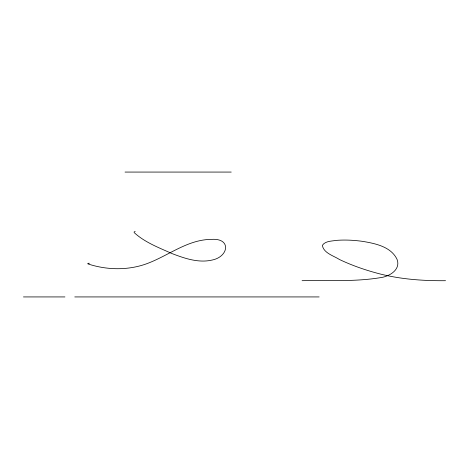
<?xml version="1.0" encoding="UTF-8"?>
<svg xmlns="http://www.w3.org/2000/svg" width="469" height="469" viewBox="0 0 469 469"><rect width="100%" height="100%" fill="white"/><g stroke="black" fill="none" stroke-linecap="round" stroke-linejoin="round"><path stroke-width="0.7" d="M135.219 231.569L134.163 231.838L134.169 232.589C144.769 242.379 158.844 247.65 171.853 253.512C184.598 258.39 198.58 263.273 212.34 260.002C228.79 256.578 231.457 237.976 211.542 239.372C188.679 239.454 170.059 254.386 149.693 262.576C130.271 270.595 107.776 270.443 87.99 263.93L87.732 263.566L88.195 263.326L89.438 263.238M125.041 172.07L231.223 172.07M445.55 280.697C423.126 280.908 400.544 279.307 378.776 273.626C365.287 270.08 352.037 265.489 339.433 259.492C333.565 255.722 323.616 253.137 322.344 245.351C325.269 240.943 331.577 241.207 336.261 240.386C345.078 239.688 353.954 240.169 362.701 241.377C375.329 243.499 391.117 246.676 397.108 259.492C400.954 269.956 388.836 276.751 380.078 277.712C354.324 281.898 328.06 280.204 302.077 280.697M23.45 296.93L64.939 296.93M74.764 296.93L319.125 296.93"/></g></svg>
